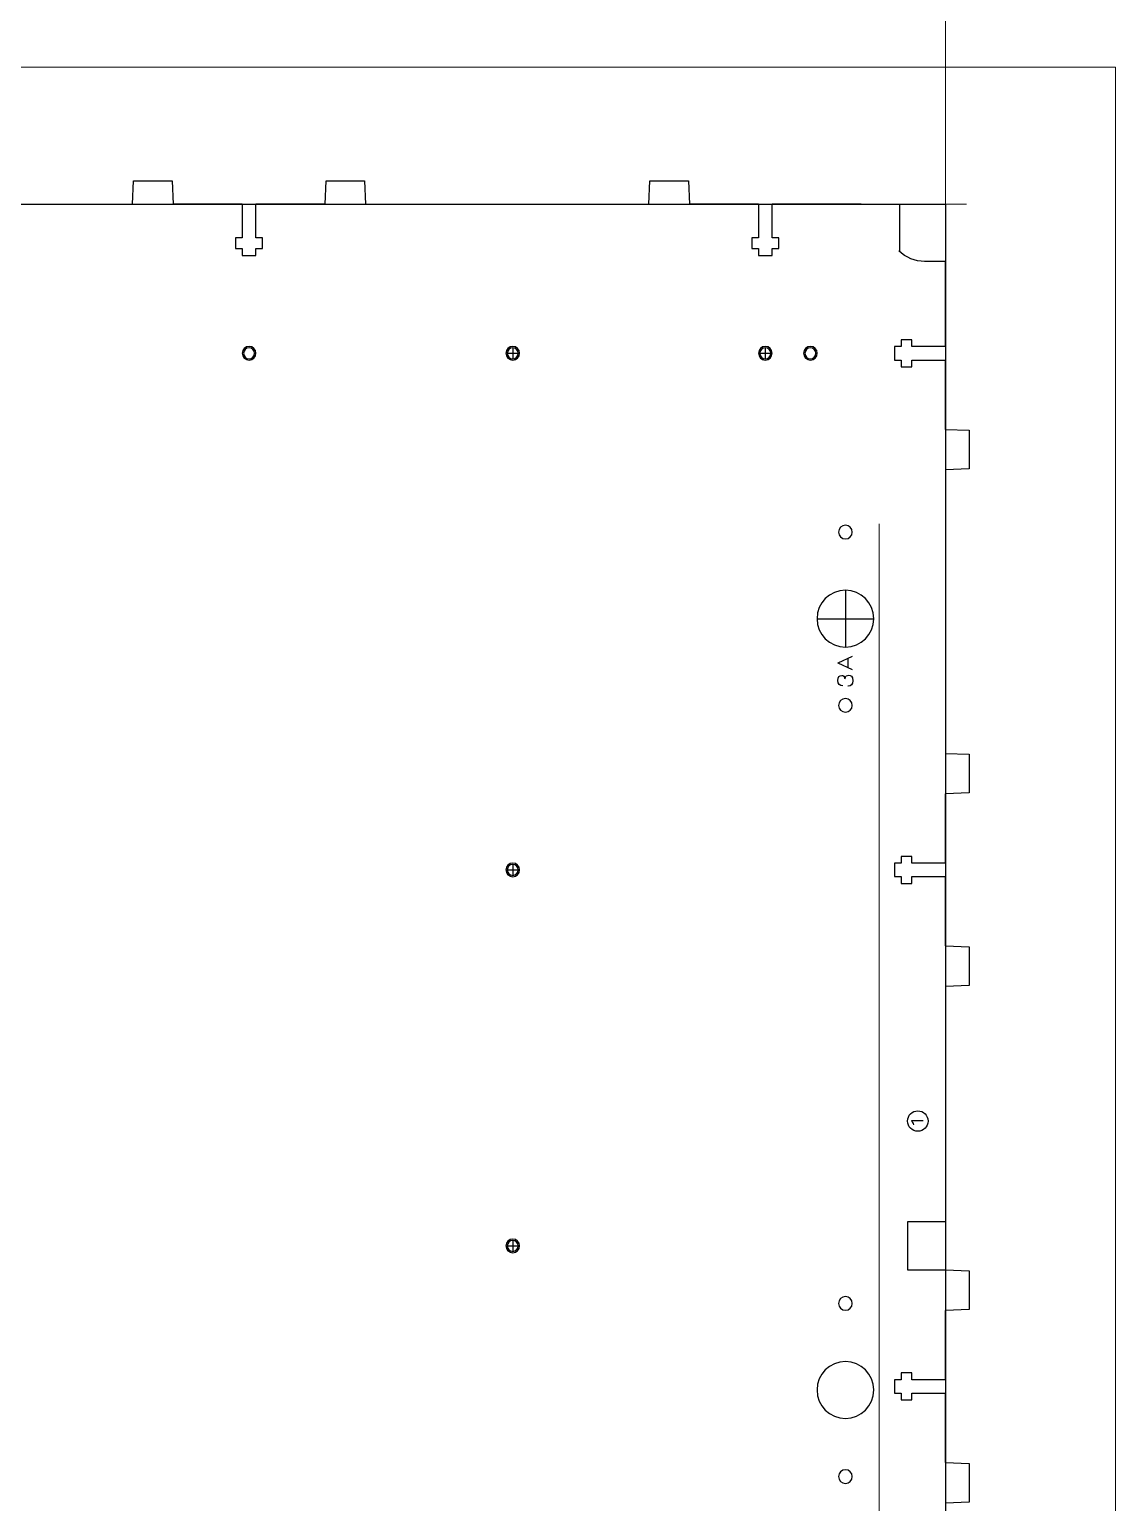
# Model space of a CAD drawing. Header units: millimetres. Extents: x -1949 to 1995, y -1808 to 1842.
# Drawn here: x -168.5 to 57.3, y -906.7 to -600.6 of the extents above; entities that cross this region are included whole.
import ezdxf

# ---------------------------------------------------------------- set-up
doc = ezdxf.new("R2010")
doc.units = ezdxf.units.MM
doc.layers.get('0').update_dxf_attribs({"lineweight": 25, "true_color": 0xffffff})
doc.layers.add('Laser Table', color=2, linetype='Continuous', lineweight=0, true_color=0xffff00)
doc.layers.add('Referance lines', color=2, linetype='Continuous', lineweight=0, true_color=0xffff00)

msp = doc.modelspace()

# ---------------------------------------------------------------- linework, layer by layer
at = {"color": 1, "true_color": 0xff0000}
for p, q in [((-147.04731, -636.8916), (-146.84722, -632.01988)), ((-146.84722, -632.01988), (-138.80981, -632.01988)), ((-138.80981, -632.01988), (-138.60972, -636.8916)), ((-107.03413, -636.8916), (-106.83403, -632.01988)), ((-106.83403, -632.01988), (-98.80509, -632.01988)), ((-98.80509, -632.01988), (-98.605, -636.8916)), ((-39.70731, -636.8916), (-39.50722, -632.01988)), ((-39.50722, -632.01988), (-31.46981, -632.01988)), ((-31.46981, -632.01988), (-31.26972, -636.8916)), ((-205.945, -636.8916), (-147.04731, -636.8916)), ((-98.605, -636.8916), (-39.70731, -636.8916)), ((5.3226, -636.8916), (12.41879, -636.8916)), ((21.99572, -683.67884), (26.86744, -683.87893)), ((26.86744, -683.87893), (26.86744, -691.90787)), ((26.86744, -691.90787), (21.99572, -692.10797)), ((21.99572, -692.10797), (21.99572, -751.00565)), ((21.99572, -751.00565), (26.86744, -751.20575)), ((26.86744, -751.20575), (26.86744, -759.24315)), ((26.86744, -759.24315), (21.99572, -759.44325)), ((21.99572, -791.01884), (26.86744, -791.21893)), ((26.86744, -791.21893), (26.86744, -799.24787)), ((26.86744, -799.24787), (21.99572, -799.44797)), ((21.99572, -858.34565), (26.86744, -858.54575)), ((26.86744, -858.54575), (26.86744, -866.58315)), ((26.86744, -866.58315), (21.99572, -866.78325)), ((21.99572, -898.35884), (26.86744, -898.55893)), ((26.86744, -898.55893), (26.86744, -906.58787)), ((26.86744, -906.58787), (21.99572, -906.78797))]:
    msp.add_line(p, q, dxfattribs=at)
for p, q in [((-807.34637, -636.8916), (21.99572, -636.8916)), ((-124.23272, -636.8916), (-138.60972, -636.8916)), ((-124.23272, -636.8916), (-124.23272, -643.9087)), ((-121.43201, -643.9087), (-121.43201, -636.8916)), ((-107.03413, -636.8916), (-121.43201, -636.8916)), ((-16.89272, -636.8916), (-31.26972, -636.8916)), ((-16.89272, -636.8916), (-16.89272, -643.9087)), ((-14.09201, -643.9087), (-14.09201, -636.8916)), ((4.40876, -636.8916), (-14.09201, -636.8916)), ((4.40876, -636.8916), (12.41879, -636.8916)), ((12.41879, -636.8916), (12.41879, -646.70279)), ((21.99572, -636.8916), (21.99572, -1450.2496)), ((-124.23272, -643.9087), (-125.63289, -643.9087)), ((-125.63289, -643.9087), (-125.63289, -646.10898)), ((-120.03254, -643.9087), (-121.43201, -643.9087)), ((-120.03254, -646.10898), (-120.03254, -643.9087)), ((-16.89272, -643.9087), (-18.29289, -643.9087)), ((-18.29289, -643.9087), (-18.29289, -646.10898)), ((-12.69254, -643.9087), (-14.09201, -643.9087)), ((-12.69254, -646.10898), (-12.69254, -643.9087)), ((-125.63289, -646.10898), (-124.23272, -646.10898)), ((-124.23272, -646.10898), (-124.23272, -647.55219)), ((-124.23272, -647.55219), (-121.43201, -647.55219)), ((-121.43201, -647.55219), (-121.43201, -646.10898)), ((-121.43201, -646.10898), (-120.03254, -646.10898)), ((-18.29289, -646.10898), (-16.89272, -646.10898)), ((-16.89272, -646.10898), (-16.89272, -647.55219)), ((-16.89272, -647.55219), (-14.09201, -647.55219)), ((-14.09201, -647.55219), (-14.09201, -646.10898)), ((-14.09201, -646.10898), (-12.69254, -646.10898)), ((21.99572, -648.79093), (17.61535, -648.79093)), ((21.99572, -666.48025), (21.99572, -648.79093)), ((-68.01464, -666.7407), (-68.01464, -669.02021)), ((-15.49237, -666.7407), (-15.49237, -669.02021)), ((12.77834, -666.48025), (11.33513, -666.48025)), ((11.33513, -666.48025), (11.33513, -669.28095)), ((12.77834, -665.08007), (12.77834, -666.48025)), ((14.97862, -665.08007), (12.77834, -665.08007)), ((14.97862, -666.48025), (14.97862, -665.08007)), ((21.99572, -666.48025), (14.97862, -666.48025)), ((-69.15453, -667.8806), (-66.87474, -667.8806)), ((-16.63226, -667.8806), (-14.35247, -667.8806)), ((11.33513, -669.28095), (12.77834, -669.28095)), ((12.77834, -669.28095), (12.77834, -670.68042)), ((14.97862, -670.68042), (14.97862, -669.28095)), ((14.97862, -669.28095), (21.99572, -669.28095)), ((21.99572, -683.67884), (21.99572, -669.28095)), ((12.77834, -670.68042), (14.97862, -670.68042)), ((1.15449, -717.13154), (1.15414, -728.9309)), ((-4.74536, -723.0314), (7.05435, -723.0314)), ((21.99572, -773.82025), (21.99572, -759.44325)), ((-68.01464, -774.0807), (-68.01464, -776.36021)), ((12.77834, -773.82025), (11.33513, -773.82025)), ((11.33513, -773.82025), (11.33513, -776.62095)), ((14.97862, -772.42007), (12.77834, -772.42007)), ((12.77834, -772.42007), (12.77834, -773.82025)), ((14.97862, -773.82025), (14.97862, -772.42007)), ((21.99572, -773.82025), (14.97862, -773.82025)), ((-69.15453, -775.2206), (-66.87474, -775.2206)), ((11.33513, -776.62095), (12.77834, -776.62095)), ((12.77834, -776.62095), (12.77834, -778.02042)), ((14.97862, -778.02042), (14.97862, -776.62095)), ((14.97862, -776.62095), (21.99572, -776.62095)), ((21.99572, -791.01884), (21.99572, -776.62095)), ((12.77834, -778.02042), (14.97862, -778.02042)), ((21.99572, -799.44797), (21.99572, -848.39122)), ((21.99572, -848.39122), (14.09939, -848.39122)), ((14.09939, -848.39122), (14.09939, -858.34565)), ((-69.15453, -853.36844), (-66.87474, -853.36844)), ((-68.01464, -852.22854), (-68.01464, -854.50805)), ((14.09939, -858.34565), (21.99572, -858.34565)), ((21.99572, -881.16025), (21.99572, -866.78325)), ((12.77834, -881.16025), (11.33513, -881.16025)), ((11.33513, -881.16025), (11.33513, -883.96095)), ((14.97862, -879.76007), (12.77834, -879.76007)), ((12.77834, -879.76007), (12.77834, -881.16025)), ((14.97862, -881.16025), (14.97862, -879.76007)), ((21.99572, -881.16025), (14.97862, -881.16025)), ((11.33513, -883.96095), (12.77834, -883.96095)), ((12.77834, -883.96095), (12.77834, -885.36042)), ((14.97862, -885.36042), (14.97862, -883.96095)), ((14.97862, -883.96095), (21.99572, -883.96095)), ((21.99572, -898.35884), (21.99572, -883.96095)), ((12.77834, -885.36042), (14.97862, -885.36042))]:
    msp.add_line(p, q)
at = {"color": 5, "true_color": 0x0000ff}
for points in [[(2.66438, -733.68458), (-0.35646, -732.29605), (-0.35646, -732.18669), (2.66438, -730.79886)], [(1.66602, -731.25782), (1.66602, -733.23338)], [(1.04795, -735.53067), (1.05677, -735.53067)], [(14.93593, -827.41982), (14.93593, -827.33204), (17.31873, -827.33204)]]:
    msp.add_lwpolyline(points, dxfattribs=at)
at = {"color": 1, "true_color": 0xff0000}
msp.add_open_spline([(17.61535, -648.79093), (15.681, -648.77964), (13.75032, -648.03853), (12.27458, -646.56222)], degree=3, dxfattribs=at)
at = {"color": 3, "true_color": 0x00ff00}
for points in [[(-122.83237, -666.45573), (-123.61941, -666.45573), (-124.25724, -667.0939), (-124.25724, -667.8806)], [(-121.4075, -667.8806), (-121.4075, -667.0939), (-122.04497, -666.45573), (-122.83237, -666.45573)], [(-68.01464, -666.45573), (-68.80169, -666.45573), (-69.43951, -667.0939), (-69.43951, -667.8806)], [(-66.58977, -667.8806), (-66.58977, -667.0939), (-67.22724, -666.45573), (-68.01464, -666.45573)], [(-15.49237, -666.45573), (-16.27941, -666.45573), (-16.91724, -667.0939), (-16.91724, -667.8806)], [(-14.0675, -667.8806), (-14.0675, -667.0939), (-14.70497, -666.45573), (-15.49237, -666.45573)], [(-6.11214, -666.45573), (-6.89919, -666.45573), (-7.53701, -667.0939), (-7.53701, -667.8806)], [(-4.68727, -667.8806), (-4.68727, -667.0939), (-5.32474, -666.45573), (-6.11214, -666.45573)], [(-124.25724, -667.8806), (-124.25724, -668.66729), (-123.61941, -669.30512), (-122.83237, -669.30512)], [(-122.83237, -669.30512), (-122.04497, -669.30512), (-121.4075, -668.66729), (-121.4075, -667.8806)], [(-69.43951, -667.8806), (-69.43951, -668.66729), (-68.80169, -669.30512), (-68.01464, -669.30512)], [(-68.01464, -669.30512), (-67.22724, -669.30512), (-66.58977, -668.66729), (-66.58977, -667.8806)], [(-16.91724, -667.8806), (-16.91724, -668.66729), (-16.27941, -669.30512), (-15.49237, -669.30512)], [(-15.49237, -669.30512), (-14.70497, -669.30512), (-14.0675, -668.66729), (-14.0675, -667.8806)], [(-7.53701, -667.8806), (-7.53701, -668.66729), (-6.89919, -669.30512), (-6.11214, -669.30512)], [(-6.11214, -669.30512), (-5.32474, -669.30512), (-4.68727, -668.66729), (-4.68727, -667.8806)], [(1.15414, -703.6064), (0.36709, -703.6064), (-0.27073, -704.24457), (-0.27073, -705.03127)], [(2.57901, -705.03127), (2.57901, -704.24457), (1.94154, -703.6064), (1.15414, -703.6064)], [(-0.27073, -705.03127), (-0.27073, -705.81831), (0.36709, -706.45578), (1.15414, -706.45578)], [(1.15414, -706.45578), (1.94154, -706.45578), (2.57901, -705.81831), (2.57901, -705.03127)], [(1.15449, -717.13154), (-2.10518, -717.13154), (-4.74572, -719.77244), (-4.74536, -723.0314)], [(7.05435, -723.0314), (7.05435, -719.77244), (4.41239, -717.13154), (1.15449, -717.13154)], [(-4.74536, -723.0314), (-4.74536, -726.28965), (-2.10482, -728.9309), (1.15449, -728.9309)], [(1.15449, -728.9309), (4.41239, -728.9309), (7.05435, -726.28965), (7.05435, -723.0314)], [(1.15414, -739.60631), (0.36709, -739.60631), (-0.27073, -740.24449), (-0.27073, -741.03118)], [(2.57901, -741.03118), (2.57901, -740.24413), (1.94154, -739.60631), (1.15414, -739.60631)], [(-0.27073, -741.03118), (-0.27073, -741.81787), (0.36709, -742.4557), (1.15414, -742.4557)], [(1.15414, -742.4557), (1.94154, -742.4557), (2.57901, -741.81823), (2.57901, -741.03118)], [(-68.01464, -773.79573), (-68.80169, -773.79573), (-69.43951, -774.4339), (-69.43951, -775.2206)], [(-66.58977, -775.2206), (-66.58977, -774.4339), (-67.22724, -773.79573), (-68.01464, -773.79573)], [(-69.43951, -775.2206), (-69.43951, -776.00729), (-68.80169, -776.64512), (-68.01464, -776.64512)], [(-68.01464, -776.64512), (-67.22724, -776.64512), (-66.58977, -776.00729), (-66.58977, -775.2206)], [(-68.01464, -851.94357), (-68.80169, -851.94357), (-69.43951, -852.58174), (-69.43951, -853.36844)], [(-69.43951, -853.36844), (-69.43951, -854.15513), (-68.80169, -854.79295), (-68.01464, -854.79295)], [(-66.58977, -853.36844), (-66.58977, -852.58174), (-67.22724, -851.94357), (-68.01464, -851.94357)], [(-68.01464, -854.79295), (-67.22724, -854.79295), (-66.58977, -854.15513), (-66.58977, -853.36844)], [(1.15396, -863.87635), (0.36691, -863.87635), (-0.27091, -864.51452), (-0.27091, -865.30122)], [(-0.27091, -865.30122), (-0.27091, -866.08791), (0.36691, -866.72574), (1.15396, -866.72574)], [(2.57883, -865.30122), (2.57883, -864.51452), (1.94136, -863.87635), (1.15396, -863.87635)], [(1.15396, -866.72574), (1.94136, -866.72574), (2.57883, -866.08791), (2.57883, -865.30122)], [(1.15431, -877.40114), (-2.10535, -877.40114), (-4.74589, -880.04169), (-4.74554, -883.301)], [(7.05417, -883.301), (7.05417, -880.04169), (4.41222, -877.40114), (1.15431, -877.40114)], [(-4.74554, -883.301), (-4.74554, -886.55926), (-2.105, -889.20086), (1.15431, -889.20086)], [(1.15431, -889.20086), (4.41222, -889.20086), (7.05417, -886.55926), (7.05417, -883.301)], [(1.15396, -899.87626), (0.36691, -899.87626), (-0.27091, -900.51409), (-0.27091, -901.30113)], [(2.57883, -901.30113), (2.57883, -900.51409), (1.94136, -899.87626), (1.15396, -899.87626)], [(-0.27091, -901.30113), (-0.27091, -902.08747), (0.36691, -902.72565), (1.15396, -902.72565)], [(1.15396, -902.72565), (1.94136, -902.72565), (2.57883, -902.08783), (2.57883, -901.30113)]]:
    msp.add_open_spline(points, degree=3, dxfattribs=at)
at = {"color": 6, "true_color": 0xff00ff}
for points in [[(-122.83237, -666.7407), (-123.462, -666.7407), (-123.97226, -667.25124), (-123.97226, -667.8806)], [(-121.69247, -667.8806), (-121.69247, -667.25124), (-122.20245, -666.7407), (-122.83237, -666.7407)], [(-68.01464, -666.7407), (-68.64428, -666.7407), (-69.15453, -667.25124), (-69.15453, -667.8806)], [(-66.87474, -667.8806), (-66.87474, -667.25124), (-67.38472, -666.7407), (-68.01464, -666.7407)], [(-15.49237, -666.7407), (-16.122, -666.7407), (-16.63226, -667.25124), (-16.63226, -667.8806)], [(-14.35247, -667.8806), (-14.35247, -667.25124), (-14.86245, -666.7407), (-15.49237, -666.7407)], [(-6.11214, -666.7407), (-6.74178, -666.7407), (-7.25204, -667.25124), (-7.25204, -667.8806)], [(-4.97225, -667.8806), (-4.97225, -667.25124), (-5.48222, -666.7407), (-6.11214, -666.7407)], [(-123.97226, -667.8806), (-123.97226, -668.50995), (-123.462, -669.02021), (-122.83237, -669.02021)], [(-122.83237, -669.02021), (-122.20245, -669.02021), (-121.69247, -668.50995), (-121.69247, -667.8806)], [(-69.15453, -667.8806), (-69.15453, -668.50995), (-68.64428, -669.02021), (-68.01464, -669.02021)], [(-68.01464, -669.02021), (-67.38472, -669.02021), (-66.87474, -668.50995), (-66.87474, -667.8806)], [(-16.63226, -667.8806), (-16.63226, -668.50995), (-16.122, -669.02021), (-15.49237, -669.02021)], [(-15.49237, -669.02021), (-14.86245, -669.02021), (-14.35247, -668.50995), (-14.35247, -667.8806)], [(-7.25204, -667.8806), (-7.25204, -668.50995), (-6.74178, -669.02021), (-6.11214, -669.02021)], [(-6.11214, -669.02021), (-5.48222, -669.02021), (-4.97225, -668.50995), (-4.97225, -667.8806)], [(-68.01464, -774.0807), (-68.64428, -774.0807), (-69.15453, -774.59124), (-69.15453, -775.2206)], [(-66.87474, -775.2206), (-66.87474, -774.59124), (-67.38472, -774.0807), (-68.01464, -774.0807)], [(-69.15453, -775.2206), (-69.15453, -775.84995), (-68.64428, -776.36021), (-68.01464, -776.36021)], [(-68.01464, -776.36021), (-67.38472, -776.36021), (-66.87474, -775.84995), (-66.87474, -775.2206)], [(-68.01464, -852.22854), (-68.64428, -852.22854), (-69.15453, -852.73908), (-69.15453, -853.36844)], [(-69.15453, -853.36844), (-69.15453, -853.99779), (-68.64428, -854.50805), (-68.01464, -854.50805)], [(-66.87474, -853.36844), (-66.87474, -852.73908), (-67.38472, -852.22854), (-68.01464, -852.22854)], [(-68.01464, -854.50805), (-67.38472, -854.50805), (-66.87474, -853.99779), (-66.87474, -853.36844)]]:
    msp.add_open_spline(points, degree=3, dxfattribs=at)
at = {"color": 5, "true_color": 0x0000ff}
for points in [[(-0.40302, -735.84746), (-0.40302, -735.13697), (-0.08129, -734.82829), (0.37979, -734.82829)], [(0.59922, -736.97741), (-0.01814, -736.94778), (-0.40302, -736.68531), (-0.40302, -735.84746)], [(0.37979, -734.82829), (0.67154, -734.82829), (0.99292, -734.99727), (1.04795, -735.53067)], [(1.05677, -735.53067), (1.12027, -734.95529), (1.45435, -734.7602), (1.85193, -734.7602)], [(1.72917, -737.06208), (1.70412, -737.06208), (1.6699, -737.0582), (1.63639, -737.0582)], [(2.71095, -735.91555), (2.71095, -736.69413), (2.32183, -737.06208), (1.72917, -737.06208)], [(1.85193, -734.7602), (2.18213, -734.7602), (2.71095, -734.97575), (2.71095, -735.91555)], [(14.08277, -827.41191), (14.08277, -826.23872), (15.03415, -825.28706), (16.20734, -825.28706)], [(16.20734, -825.28706), (17.38054, -825.28706), (18.33191, -826.23843), (18.33191, -827.41191)], [(16.20734, -829.53648), (15.03415, -829.53648), (14.08277, -828.58511), (14.08277, -827.41191)], [(15.38579, -828.17137), (15.29492, -827.8059), (15.10188, -827.56206), (14.93593, -827.41982)], [(18.33191, -827.41191), (18.33191, -828.58511), (17.38054, -829.53648), (16.20734, -829.53648)]]:
    msp.add_open_spline(points, degree=3, dxfattribs=at)
msp.add_open_spline([(14.4929, -848.3916), (14.09939, -848.39122), (14.09939, -848.39122), (14.09939, -848.39122), (14.09939, -848.39122)], degree=3)
at = {"layer": 'Laser Table', "color": 2, "true_color": 0xffff00}
for p in [(-842.67532, -608.3916), (57.32468, -1808.3916)]:
    msp.add_line(p, (57.32468, -608.3916), dxfattribs=at)
at = {"layer": 'Referance lines'}
for p, q in [((21.99651, -499.7463), (21.99651, -1808.3916)), ((-811.67339, -636.8916), (26.32274, -636.8916))]:
    msp.add_line(p, q, dxfattribs=at)
at = {"layer": 'Referance lines', "color": 2, "true_color": 0xffff00}
for p, q in [((-813.16863, -636.8916), (24.8275, -636.8916)), ((-245.20498, -636.8916), (24.8275, -636.8916)), ((8.15437, -1043.5706), (8.15437, -703.3358))]:
    msp.add_line(p, q, dxfattribs=at)

doc.saveas('drawing.dxf')
